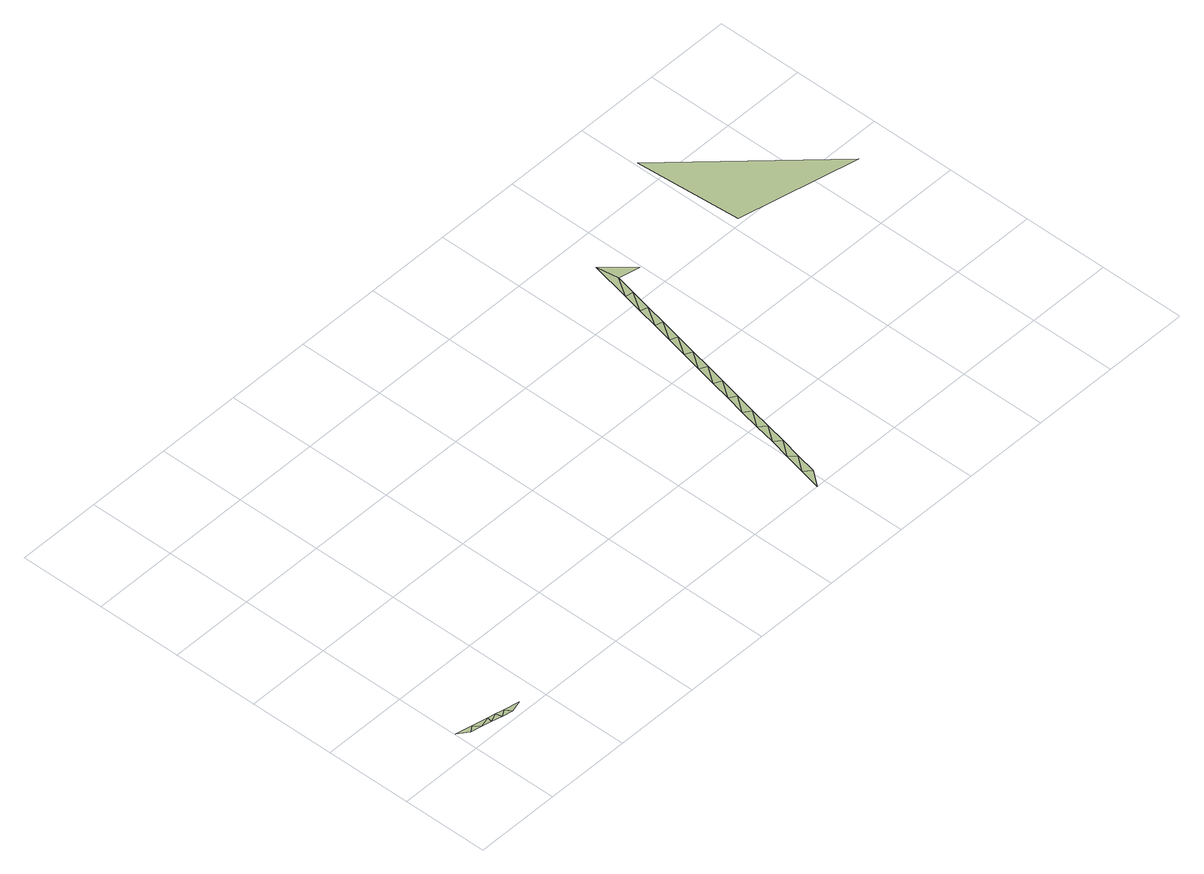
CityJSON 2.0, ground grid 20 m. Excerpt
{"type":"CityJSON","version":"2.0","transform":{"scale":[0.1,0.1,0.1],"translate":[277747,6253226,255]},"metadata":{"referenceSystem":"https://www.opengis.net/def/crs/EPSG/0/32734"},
"CityObjects":{
"terrain1":{"type":"TINRelief","geometry":[{"type":"CompositeSurface","lod":"1","boundaries":[[[0,1,2]],[[2,1,3]],[[4,2,3]],[[3,5,4]],[[5,6,4]],[[6,5,7]],[[7,8,6]],[[8,7,9]],[[10,8,9]],[[11,12,13]],[[13,12,14]],[[14,15,13]],[[16,15,14]],[[15,16,17]],[[17,16,18]],[[18,19,17]],[[20,19,18]],[[19,20,21]],[[21,20,22]],[[22,23,21]],[[24,23,22]],[[23,24,25]],[[25,24,26]],[[27,25,26]],[[28,27,26]],[[27,28,29]],[[29,28,30]],[[30,31,29]],[[32,31,30]],[[31,32,33]],[[33,32,34]],[[34,35,33]],[[36,35,34]],[[35,36,37]],[[37,36,38]],[[38,39,37]],[[39,38,40]],[[41,42,43]]]}]}
},
"vertices":[
[3,56,10],[26,38,10],[40,48,10],[51,33,10],[77,40,10],[75,28,10],[95,36,10],[99,22,10],[114,32,10],[124,17,10],[151,24,10],[980,1,10],[1007,36,10],[991,50,10],[1018,85,10],[1002,99,10],[1029,135,10],[1013,148,10],[1040,184,10],[1023,197,10],[1050,233,10],[1034,246,10],[1061,283,10],[1045,293,10],[1072,332,10],[1055,341,10],[1083,380,10],[1066,389,10],[1093,429,10],[1077,437,10],[1104,478,10],[1087,485,10],[1115,527,10],[1098,533,10],[1126,576,10],[1108,581,10],[1136,625,10],[1119,629,10],[1147,673,10],[1140,725,10],[1196,663,10],[1703,552,10],[1407,860,10],[1425,613,10]
]}
